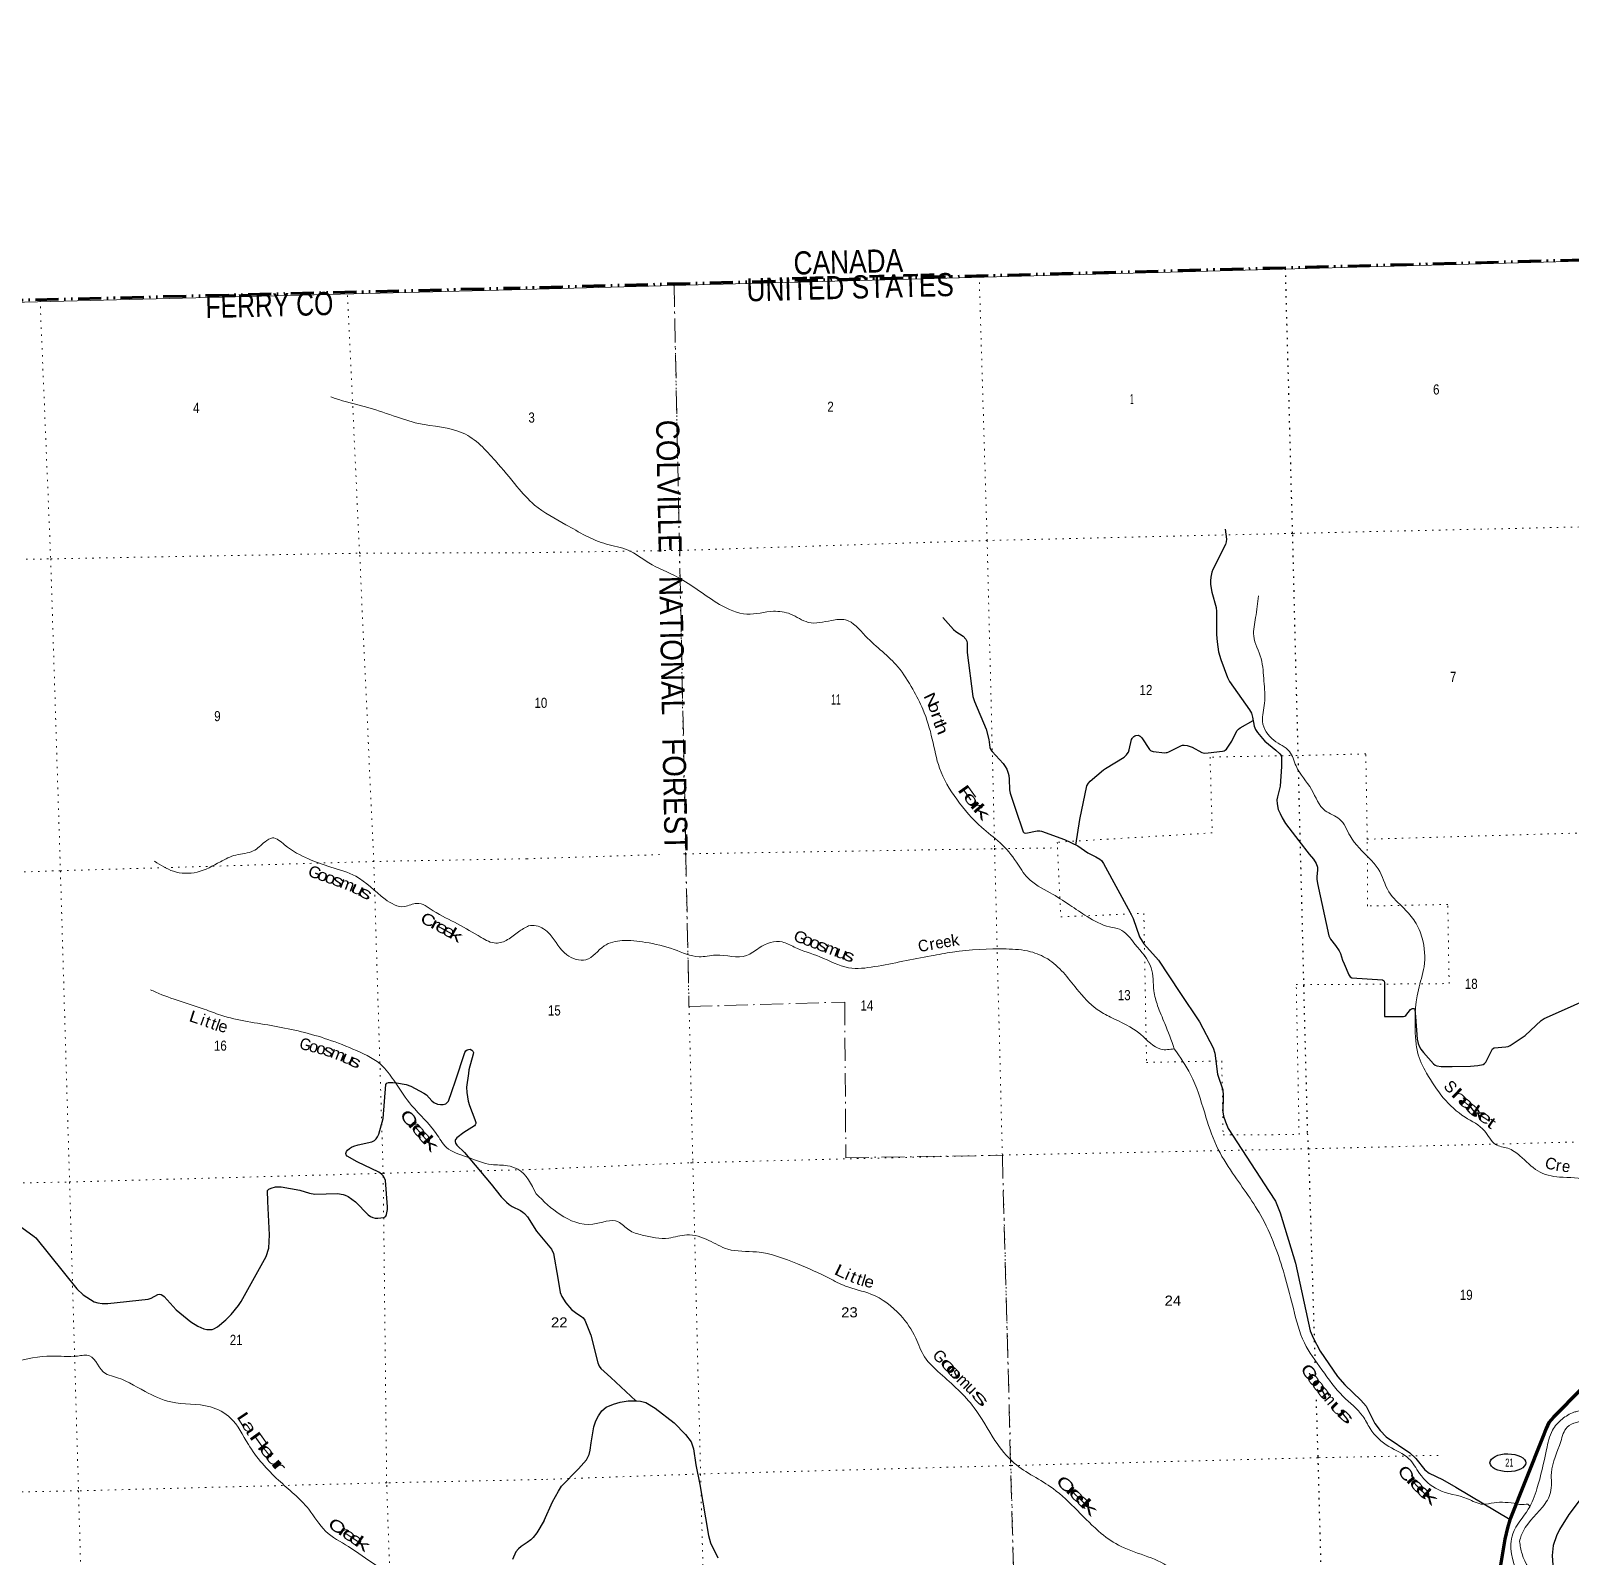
# Model space of a CAD drawing. Header units: feet. Extents: x 485078 to 733631, y 372822 to 564222.
# Drawn here: x 567698 to 594323, y 537221 to 563612 of the extents above; entities that cross this region are included whole.
import ezdxf
from ezdxf.enums import TextEntityAlignment as Align

# ---------------------------------------------------------------- set-up
doc = ezdxf.new("R2010")
doc.units = ezdxf.units.FT
doc.header["$LTSCALE"] = 80
for name, pattern in [('DASH_DOUBLE_DOT', [9.2, 5, -1.2, 0.3, -1.2, 0.3, -1.2]), ('DOT_DASHED', [7.7, 5, -1.2, 0.3, -1.2]), ('DOTTED', [1.5, 0.3, -1.2])]:
    doc.linetypes.add(name, pattern=pattern)
for name, color, linetype, lineweight in [('10', 7, 'DASH_DOUBLE_DOT', 60), ('17', 7, 'Continuous', 25), ('23', 7, 'Continuous', 70), ('29', 7, 'Continuous', 25), ('34', 7, 'Continuous', 25), ('39', 7, 'Continuous', 13), ('4', 7, 'Continuous', 13), ('41', 7, 'Continuous', 13), ('44', 7, 'DOT_DASHED', 13), ('6', 7, 'DOTTED', 25), ('7', 7, 'DOTTED', 13)]:
    doc.layers.add(name, color=color, linetype=linetype, lineweight=lineweight)
doc.layers.add('12', color=7, linetype='Continuous')

msp = doc.modelspace()

# ---------------------------------------------------------------- linework, layer by layer
at = {"layer": '10'}
for p in [(606327.52, 559958.31), (545705.8, 558414.36)]:
    msp.add_line(p, (576017.77, 559160.43), dxfattribs=at)
at = {"layer": '17'}
msp.add_ellipse((593244.79, 538837.56), major_axis=(309.24, -1), ratio=0.500121, dxfattribs=at)
at = {"layer": '23'}
msp.add_lwpolyline([(594513.18, 540109.67), (594035.86, 539624.22), (593954.82, 539531.81), (593905.93, 539432.2), (593841.91, 539268.39), (593280.3, 537851.22), (593237.81, 537712.32), (593192.91, 537516.67), (592834.4, 535368.37)], dxfattribs=at)
at = {"layer": '29'}
for points in [[(588358.17, 554991.48), (588376.05, 554817.95), (588370.72, 554769.86), (588358.57, 554722.23), (588142.22, 554291.19), (588127.27, 554246.32), (588107.09, 554158.13), (588101.64, 554094.6), (588103.78, 554032.63), (588125.3, 553901.54), (588199.88, 553635.16), (588206.81, 553563.8), (588207.17, 553167), (588214.83, 553041.09), (588238.32, 552868), (588277.46, 552735.79), (588395.28, 552422.46), (588431.23, 552353.6), (588776.47, 551863.65), (588808.87, 551805.85), (588829.86, 551739.71), (588858.43, 551582.57), (588880.05, 551522.8), (588914.22, 551469.38), (588998.88, 551366), (589040.21, 551324.07), (589234.02, 551164.34), (589302.88, 551099.69), (589322.1, 551074.05), (589331.21, 551035.58), (589332.01, 550881.74), (589304.29, 550540.81), (589259.1, 550361.38), (589251.63, 550304.76), (589254.83, 550239.58), (589274.06, 550141.29), (589306.09, 550068.63), (589340.25, 549995.97), (589399.54, 549895.73), (589627.02, 549599.47)], [(583470.53, 553461.87), (583654.44, 553251.57), (583698.85, 553219.52), (583823.15, 553136.18), (583869.11, 553084.8), (583885.08, 553050.7), (583892.55, 553017.58), (583890.48, 552856.65), (583992.91, 552092.29), (584020.55, 552006.09), (584221.82, 551530.12), (584269.91, 551353.37), (584287.62, 551211.87), (584303.96, 551172.15), (584326.06, 551143.49), (584515.91, 550935.4), (584549.22, 550885.99), (584576.99, 550834.7), (584602.61, 550768.46), (584611.54, 550727.64), (584621.83, 550665.89), (584623.97, 550479.97), (584635.27, 550424.65), (584731.11, 550146.03), (584858.88, 549753.42), (584879.17, 549733.11), (584910.3, 549728.13), (585105.36, 549770.28), (585150.36, 549771.59), (585179.21, 549766.24), (585575.81, 549618.01), (585808.01, 549509.39), (585865.78, 549472.41), (585977.82, 549388.83), (586118.84, 549321.76), (586187.77, 549279.56), (586218.14, 549254.44), (586251.24, 549206.36), (586712.8, 548359.56), (586765.89, 548251.16), (586872.67, 547939.17), (586948.54, 547817.79), (587202.53, 547531.65), (587570.32, 546975.52), (587910.4, 546463.12), (588145.44, 546015.94), (588176.42, 545924.26), (588220.26, 545561.12), (588316.28, 545289.38), (588323.08, 545189.58), (588316.28, 544909.01), (588328.24, 544833.41), (588359, 544733.78), (588409.78, 544623.21), (589114.31, 543532.31), (589223.88, 543364.02), (589308.15, 543163.43), (589574.51, 542292.56), (589826.1, 541120.24), (589878.41, 541001.67), (589997.05, 540770.29), (590296.48, 540327.56), (590424.39, 540187.55), (590704.04, 539922.41), (590795.62, 539816.72), (590859.16, 539690.07), (590941.64, 539514.32), (591034.8, 539393.6), (591141.58, 539286.76), (591548.78, 539007.69), (591655, 538913.62), (591807.86, 538714.06), (591881.81, 538655.03), (592113.88, 538550.46), (592342.93, 538413.4), (593282.07, 537855.69)], [(585774.21, 549525.2), (585842.26, 549963.89), (585965.48, 550550.56), (585990.68, 550597.51), (586022.71, 550629.56), (586251.21, 550826.16), (586288.02, 550851.52), (586607.87, 551045.1), (586649.49, 551083.66), (586662.3, 551100.75), (586683.66, 551132.81), (586697.02, 551171.2), (586738, 551348.54), (586743.98, 551367.34), (586752.52, 551381.23), (586773.35, 551402.06), (586794.17, 551414.35), (586811.25, 551420.76), (586853.96, 551422.9), (586873.18, 551416.49), (586885.99, 551407.94), (586912.16, 551378.55), (587048.29, 551175.01), (587064.31, 551160.05), (587076.16, 551153.94), (587091, 551146.16), (587111.29, 551140.82), (587309.89, 551122.66), (587336.59, 551124.8), (587350.31, 551127.53), (587382.5, 551139.75), (587599.26, 551246.6), (587618.48, 551253.01), (587647.99, 551253.65), (587697.5, 551248.74), (587786.75, 551219.24), (587952.16, 551126.4), (587972.45, 551118.92), (587999.14, 551115.71), (588063.2, 551121.06), (588311.99, 551148.84), (588339.75, 551156.31), (588355.34, 551164.99), (588376.06, 551185.16), (588469.89, 551320.18), (588555.44, 551501.43), (588584.68, 551532.06), (588617.37, 551554.85), (588840.4, 551681.75)], [(589627.02, 549599.47), (589807.02, 549365.05), (589882.68, 549282.24), (589927.41, 549206.61), (589951.02, 549141.21), (589953.15, 549089.92), (589940.34, 548978.8), (589942.47, 548931.79), (589950.52, 548859.06), (590147.49, 547955.22), (590175.18, 547897.88), (590263.71, 547787.09), (590327.39, 547693.8), (590351.42, 547646.43), (590387.04, 547535.6), (590411.22, 547466.93), (590494.5, 547276.74), (590517.99, 547246.83), (590546.61, 547226.46), (591075.37, 547191.27), (591092.45, 547180.58), (591103.18, 547167.81), (591109.53, 547144.25), (591110.18, 546560.65), (591439.47, 546557.67), (591463.5, 546563.54), (591482.23, 546575.57), (591563.33, 546679.47), (591577.75, 546690.69), (591593.83, 546696.25), (591618.1, 546696.96), (591627.94, 546691.76), (591633.81, 546679.47), (591644.94, 546551.98), (591675.39, 546164.15), (591692, 546089.14), (591709.09, 546046.4), (591741.12, 545992.98), (591787.97, 545932.59), (591958.94, 545738.69), (591986.7, 545717.32), (592017.87, 545704.46), (592093.48, 545693.81), (592283.35, 545696.02), (592599.14, 545697.15), (592727.73, 545710.91), (592817.42, 545730.14), (592842.62, 545744.75), (592862.27, 545768.6), (592981.86, 545997.25), (593008.15, 546016.83), (593210.16, 546030.83), (593249.86, 546041.07), (593281.89, 546056.02), (593544.11, 546226.84), (593820.04, 546489.82), (593872.78, 546525.96), (594226.33, 546678.01), (594675.38, 546883.46)], [(575043.32, 545444.09), (575204.75, 545938.28), (575221.81, 545963.67), (575243.17, 545980.76), (575268.79, 545989.31), (575297.08, 545990.33), (575326.45, 545978.63), (575343.54, 545957.26), (575352.08, 545935.89), (575351.78, 545908.52), (575276.75, 545636.78), (575266.66, 545570.47), (575234.63, 545333.28), (575238.34, 545241.65), (575262.39, 545091.81), (575286.17, 545017.69), (575379.25, 544778.19), (575392.66, 544724.26), (575394.26, 544708.76), (575391.59, 544695.41), (575385.72, 544683.11), (575372.73, 544668.45), (575186.69, 544552.12), (575066.45, 544457.67), (575049.64, 544437.64), (575043.24, 544427.49), (575038.69, 544412.79), (575038.43, 544390.1), (575041.63, 544377.81), (575046.17, 544368.99), (575068.47, 544334.52), (575198.39, 544204.52), (575660.9, 543656.86), (575831.74, 543438.16), (575925.21, 543343.53), (575971.12, 543306.13), (576024.17, 543271.38), (576168.66, 543199.29), (576206.03, 543175.78), (576236.4, 543152.34), (576286.11, 543093.51), (576443.79, 542841.9)], [(567481.5, 542955.16), (567756.57, 542754.55), (567784.13, 542728.08), (568493.98, 541848.81), (568602.78, 541742.18), (568729.97, 541660.31), (568794.97, 541624.65), (568856.9, 541605.41), (568929.51, 541594.73), (569030.49, 541593.08), (569726.06, 541669.52), (569781.57, 541686.22), (569897.66, 541747.78), (569927.87, 541756.07), (569955.63, 541747.52), (569983.39, 541730.43), (570004.6, 541711.59), (570212.33, 541482.94), (570465.46, 541275.2), (570586.68, 541201.53), (570691.32, 541156.66), (570740.43, 541141.7), (570785.61, 541140.29), (570832.26, 541143.84), (570866.43, 541156.66), (570926.5, 541191.17), (571071.44, 541312.65), (571164.32, 541401.69), (571289.26, 541560.54), (571334.71, 541626.44), (571769.92, 542403.52), (571812.46, 542549.94), (571825.38, 542781.42), (571798.08, 543354.9), (571794.32, 543547.05), (571816.73, 543571.39), (571852.91, 543586.97), (571932.05, 543609.85), (572027.48, 543611.5), (572351.67, 543555.8), (572517.18, 543503.01), (572607.86, 543485.94), (573004.08, 543494.46), (573101.24, 543480.77), (573135.42, 543467.74), (573184.54, 543442.1), (573312.07, 543349.5), (573535.6, 543127.86), (573575.34, 543095.92), (573611.64, 543078.82), (573654.35, 543068.14), (573698.39, 543066.64), (573804.87, 543079.03), (573835.87, 543104.46), (573850.82, 543134.38), (573868.47, 543218.47), (573870.04, 543266.87), (573834.61, 543722.71), (573811.31, 543774.39), (573789.95, 543802.17), (573762.19, 543832.09), (573718.28, 543863.63), (573345.18, 544046.03), (573170.46, 544142.99), (573151.43, 544163.31), (573147.16, 544186.82), (573155.7, 544221.01), (573177.39, 544244.65), (573209.09, 544274.43), (573242.19, 544299), (573283.83, 544312.9), (573358.63, 544336.4), (573596.44, 544388.98), (573641.53, 544414.4), (573673.57, 544444.32), (573694.92, 544476.37), (573716.87, 544523.69), (573792.01, 544793.42), (573838.64, 545383.43), (573858.28, 545407), (573886.05, 545417.68), (573960.21, 545416.96), (574022.72, 545413.41), (574192.38, 545382.13), (574270.44, 545355.71), (574497.03, 545234.14), (574541.65, 545201.85), (574635.61, 545099.28), (574669.78, 545071.5), (574733.22, 545041.6), (574785.1, 545033.04), (574832.08, 545035.17), (574879.06, 545050.13), (574901.64, 545067.79), (574919.64, 545090.73), (574982.82, 545258.9), (575043.32, 545444.09)], [(576443.79, 542841.9), (576705.73, 542533.59), (576739.58, 542460.16), (576813.85, 542031.1), (576855.22, 541785.67), (576882.52, 541715.25), (576953.45, 541606.17), (577051.54, 541491.42), (577141.38, 541418.12), (577223.45, 541368.89), (577249.22, 541346.54), (577282.32, 541302.72), (577383.39, 541047.61), (577503.35, 540564.42), (577525.78, 540507.78), (577557.51, 540469.63), (577730.56, 540310.69), (578160.74, 539911.24)], [(576574.65, 537836.09), (576723.35, 538159.53), (576823.2, 538347.36), (576876.69, 538433.28), (577170.84, 538735.43), (577310.1, 538890.13), (577355.54, 538977.7), (577374.16, 539056.81), (577387.52, 539183.12), (577437.44, 539461.94), (577472.4, 539565.4), (577515.11, 539650.88), (577574.9, 539736.36), (577649.48, 539800.16), (577777.78, 539853.89), (577893.7, 539888.28), (578031.9, 539911.58), (578179.25, 539909.45), (578245.45, 539903.03), (578335.15, 539877.39), (578496.24, 539784.41), (578824.12, 539530.79), (579022.78, 539326.06), (579121.02, 539197.85), (579158.19, 539080.98), (579199.42, 538800.77), (579268.79, 538462.67), (579419.99, 537578.05), (579456.62, 537449.81), (579578.12, 537192.19)], [(576574.65, 537836.09), (576447.34, 537627.25), (576386.48, 537544.98), (576345.11, 537507.08), (576285.04, 537456.3), (576177.4, 537387.79), (576130.21, 537348.38), (576085.37, 537294.96), (576027.15, 537164.23)]]:
    msp.add_lwpolyline(points, dxfattribs=at)
at = {"layer": '34'}
msp.add_lwpolyline([(594478.43, 538180.72), (594301.46, 537942.93), (594138.12, 537680.98), (594083.71, 537572.16), (594029.65, 537404.42), (594008.34, 537233.87), (594021.94, 537067.05)], dxfattribs=at)
at = {"layer": '39'}
for points in [[(606338.86, 559513.18), (606007.09, 559100.75), (605668.44, 558426.94), (605562.55, 558111.32), (605585.36, 557032.4), (605545.57, 556612.73), (605337.12, 556400.57), (604913.27, 555968.34), (604847.65, 555898.41), (604910.06, 555919.69), (604936.95, 555887.73), (604719.39, 555703.92), (603994.15, 555017.66), (603768.64, 554592.75), (603706.37, 554563.37), (603693.43, 554492.29), (603622.51, 554377.72), (603506.32, 554072.06), (603425.31, 553955.31), (603300.56, 553908.7), (602724.33, 553970.07), (602307.28, 553967.11), (602060.05, 553865.26), (601814.33, 553659.43), (601836.99, 553404.66), (601892.11, 553146.37), (601827.36, 553016.52), (601662.71, 552828.72), (601325.63, 552646.99), (601114.42, 552564.54), (600697.02, 552343.01), (600413.8, 552208.75), (600314.87, 551930.14), (600343.95, 551770.09), (600520.28, 550977.31), (600547.8, 550676.04), (600470.26, 550010.58), (600472.43, 549604.62), (600484.7, 548947.71), (600591.55, 548277.19), (600667.82, 547618.31), (600819.24, 547412.24), (600890.9, 547251.42), (600873.82, 546836.02), (600759.17, 546674.16), (600523.98, 546573.09), (600019.86, 546447.33), (599258.09, 546226.66), (598986.62, 546158.76), (598808.52, 545996.05), (598791.82, 545675.83), (598872.43, 545349.11), (599037.75, 545159.47), (599163.89, 545009.68), (599271.73, 544981.08), (599415.21, 544882.2), (599481.59, 544559.3), (599474.09, 544059.01), (599409.12, 543835.2), (599382.17, 543638.33), (599469.21, 543291.47), (599488.65, 543105.5), (599434.21, 542975), (599276.74, 542946.08), (598864.6, 543121.53), (598294.81, 543278.19), (597778.89, 543364.86), (597456.27, 543400.04), (597040.27, 543248.83), (596763.95, 543151.83), (596429.45, 542986.94), (596138.59, 542754.14), (595717.98, 542389.28), (595659, 542287.06), (595650.85, 542173.53), (595510.22, 542108.43), (595428.93, 542007.87), (595199.37, 541582.9), (595142.37, 541381.62), (595252.26, 541103.85), (595391.33, 540909.72), (595444.28, 540659.5), (595377.96, 540397.19), (595187.81, 540035.64), (595052.77, 539881.54), (594839.36, 539809.17), (594453.92, 539729.92), (594388.55, 539710.83), (594184.95, 539594.44), (594018.14, 539400.77), (593914.62, 539064.95)], [(606343.71, 559275.54), (606036.77, 558791.42), (605797.97, 558315.67), (605743.72, 557591.87), (605720.22, 556730.88), (605678.88, 556610.3), (605206.98, 555965.08), (604940.43, 555687.32), (604326.67, 555112.24), (603921.3, 554548.69), (603851.56, 554482.75), (603756.51, 554242.23), (603567.7, 553865.26), (603402.87, 553758.56), (602925.05, 553724.31), (602350.07, 553830.26), (602120.38, 553761.67), (602035.51, 553634.73), (602028.75, 553091.93), (601948.55, 552929.22), (601663.2, 552567.51), (601100.84, 552297.02), (600750.21, 552196.07), (600538.54, 552139.93), (600485.12, 551950.73), (600536.53, 551556.71), (600737.32, 550841.16), (600704.52, 550281.73), (600612.78, 549385.19), (600704.68, 548758.97), (600742.96, 548421.43), (600762.62, 547872.99), (600891.83, 547779.95), (600988.26, 547708.64), (601013.61, 547648.31), (601066.29, 547536.14), (601037.2, 547220.9), (600984.31, 546771.02), (600746.34, 546377.02), (600532.31, 546210.76), (600290.67, 546247.27), (600077.87, 546255.92), (599687.71, 546215.06), (599248.39, 546129.66), (599083.28, 546035), (599003.72, 545835.24), (599087.89, 545536.94), (599254.14, 545177.21), (599382.61, 545126.68), (599535.51, 545068.45), (599637.11, 544932.43), (599695.76, 544471.71), (599652.03, 544191.54), (599644.82, 544023.35), (599540.78, 543717.89), (599589.97, 543451.41), (599711.44, 543220.54), (599672.2, 543031.57), (599521.85, 542826.6), (599348.19, 542797.41), (598917.13, 542895.61), (598060.07, 543150.8), (597584.58, 543242.18), (597037.73, 543127.87), (596482.15, 542816.99), (595823.42, 542265.47), (595710.25, 542018.58), (595598.05, 541832.46), (595445.96, 541611.26), (595389.9, 541573.89), (595386.19, 541671.02), (595357.7, 541678.65), (595302.98, 541564.35), (595334.07, 541406.92), (595401.43, 541260.21), (595450.25, 541131.42), (595645.53, 541081.99), (595717.22, 540919.15), (595683.86, 540624.98), (595532.21, 540262.04), (595186.27, 539774.39), (595018.7, 539627.86), (594826.71, 539604.45), (594432.18, 539536.24), (594272.4, 539453.56), (594159.23, 539206.68), (593998.53, 538665.39), (593982.21, 538322.9), (593844.81, 538071.57), (593477.18, 537581.74), (593446.05, 537477.76)], [(576106.78, 555725.56), (575733.62, 556171.59), (575174.91, 556650.55), (574403.36, 556818.89), (573966.56, 556951.1), (573484.58, 557106.22), (572962.44, 557251.97), (572886.82, 557277.97)], [(576106.78, 555725.56), (576411.89, 555407.37), (576954.52, 555066), (577652.97, 554731.25), (578029.43, 554628.1), (578387.72, 554405.19), (578882.08, 554160.22), (579611.27, 553688.28), (580084.05, 553519.9), (580540.92, 553567.93), (580837.43, 553520.17), (581145.73, 553377.43), (581548.17, 553410.39), (581786.97, 553420.4), (582136.13, 553140.64), (582696.3, 552605.16), (582952.13, 552218.56), (583126.23, 551873.14), (583289.16, 551355.41), (583415.32, 550855.3), (583712.29, 550315.48), (584144, 549830.54), (584462.57, 549562.42), (584743.77, 549230.91), (584940.97, 548954.72), (585326.14, 548699.85), (585668.06, 548486.79), (585967.22, 548287.2), (586355.1, 548109.33), (586527.97, 548067.63), (586795.72, 547810.82), (587074.24, 547400.3), (587123.69, 547002.2), (587186.92, 546744.04), (587311.79, 546434.26), (587475.26, 546001.59)], [(588930.79, 553837.86), (588882.67, 553460.43), (588849.73, 553141.96), (588976.05, 552749.18), (589025.36, 552359.18), (589038.06, 551978.69), (589001.03, 551662.19), (589199.08, 551337.41), (589467.76, 551143.4), (589581.46, 550894.18), (589849.85, 550483.49), (590087.07, 550118.85), (590334.62, 549975.11), (590515.91, 549682.46), (590856.95, 549287.14), (591001.74, 549113.35), (591186.88, 548715.47), (591451.17, 548424.18), (591637.33, 548200.45), (591763.88, 547910.95), (591794.71, 547419.39), (591696.37, 547018.85), (591650.06, 546187.86), (591680.61, 545945.37), (591838.9, 545577.41), (592504.25, 544816.87), (592840.52, 544579.42), (593032.97, 544343.65), (593242.7, 544278.25), (593453.53, 544150.11), (593763.93, 543885.91), (594138.41, 543780.71), (594643.67, 543724.24), (594908.26, 543532.18), (595036.1, 543285.22), (595188.18, 543158.13), (595396.41, 542829.47), (595530.75, 542558.31), (595661.09, 542298.25)], [(569836.9, 549245.03), (570165.8, 549070.94), (570574.73, 549055.38), (570977.6, 549236.19), (571244.98, 549351.97), (571546.11, 549422.19), (571751.45, 549582.63), (571876.84, 549647.35), (572086.76, 549528.29), (572500.74, 549283.91), (572887.28, 549142.02), (573318.77, 548985.32), (573824.36, 548589.8), (574161.98, 548460.56), (574374.61, 548515.85), (574657.57, 548388.95), (575079.12, 548161.02), (575488.74, 547926.63), (575742.55, 547827.18), (575944.89, 547888.24), (576132.79, 548023.81), (576308.42, 548127.58)], [(587476.2, 546000.1), (587242.53, 545991.68), (586895.79, 546249.2), (586372.16, 546546.34), (586140.98, 546680.23), (585792.59, 547032.9), (585285.33, 547553.05), (584987.45, 547679.76), (584569.42, 547727.55), (583638.79, 547671.71), (583269.3, 547606.89), (582780.81, 547513.79), (582290.3, 547420.66), (581843.07, 547401.13), (581347.66, 547589.39), (580901.17, 547760.22), (580695.09, 547847.95), (580293.88, 547744.14), (580077.47, 547610.97), (579544.67, 547620.41), (579255.57, 547591.35), (578823.99, 547719.91), (578327.72, 547841.32), (577924.15, 547873.14), (577613.9, 547778.93), (577300.08, 547540.89), (576966.45, 547626.51), (576678.87, 547976.14), (576437.25, 548128.08), (576307.93, 548127.58)], [(576436.33, 543491.91), (576122.12, 543915.98), (575944.32, 543977.28), (575664.67, 543996.89), (575248.26, 544123.66), (574887.1, 544294.72), (574711.93, 544532.4), (574284.4, 545019.53), (573999.06, 545419.92), (573788.43, 545692.96), (573331.03, 545968.4), (572835.74, 546161.6), (571912.64, 546392.06), (570982.71, 546581.78), (570698.49, 546684.32), (570281.7, 546823.25), (569862.4, 546978.3), (569766.02, 547021.89)], [(587475.26, 546001.59), (587756.44, 545554.66), (588000.89, 544890.45), (588205.26, 544318.73), (588484.84, 543847.48), (588998.66, 543066.22), (589236.84, 542529.48), (589536.19, 541503.71), (589724.71, 540911.48), (590028.48, 540446.7), (590392.92, 539986.97), (590735.06, 539644.32), (590862.3, 539431.77), (591185.7, 539119.18), (591533.66, 538908.25), (591717.46, 538653.56), (592037.41, 538372.27), (592546.19, 538214.18), (592813.14, 538119.36), (593005.1, 538144.8), (593197.37, 538152.02), (593400.33, 538127.01), (593493.71, 538114.38), (593609.29, 538106.16), (593622.61, 538076.43)], [(576436.33, 543491.91), (576854.27, 543131.29), (577420.15, 542966.47), (577858.93, 543006.1), (578041.63, 542865.34), (578272, 542778.02), (578730.62, 542724.83), (579043.56, 542780.61), (579425.96, 542685.67), (579752.65, 542533.1), (580251.7, 542484.63), (580958.05, 542277.58), (581505.09, 542031.46), (581791.04, 541892.4), (582228.84, 541755.84), (582739.49, 541389.64), (583003.56, 540995.08), (583157.06, 540669.57), (583425.34, 540382.4), (584012.82, 539790.67), (584373.01, 539225.57), (584707.94, 538832.18), (585377.85, 538391.65), (586211.57, 537615.67), (586553.7, 537390.46), (587441.78, 536981.89), (587611.46, 536774.09), (587734.54, 536567.55), (587956.2, 536399.08), (588317.62, 536228.87), (588857.62, 535921.87), (589482.02, 535419.85), (590052.87, 534736.73), (590366.32, 534413.85), (590605.49, 534286.17), (590837.44, 534340.62), (591177.58, 534346.23), (591418.66, 534342.1), (591495.61, 534225.93), (591522.11, 533983.37), (591621.37, 533865.53), (591756.24, 533672.74)], [(576650.03, 533366.91), (576637.49, 533445.54), (576536.55, 533636.91), (576450.66, 533930.08), (576488.25, 534219), (576385.78, 534590.67), (576394.19, 534842.21), (576400.22, 535170.67), (576283.54, 535282.52), (576018.59, 535480.91), (575520, 535846.25), (574714.55, 536195.9), (574382.33, 536477.29), (573976.29, 536857.69), (573664.51, 537066.78), (573191.54, 537388.34), (572797.08, 537655.62), (572504.35, 538033.49), (571981.24, 538537.89), (571460.7, 539155.84), (571153.48, 539610.26), (570803.75, 539803.96), (570119.67, 539889.93), (569673.23, 540072.5), (569127.39, 540330.99), (568988.4, 540379.32), (568714.02, 540686.84), (568503.8, 540684.31), (568060.97, 540684.62), (566680.38, 540473.18), (565803.63, 540316.02), (565629.7, 540055.24), (565291.87, 539929.16), (564815.96, 539952.75)], [(593914.62, 539064.95), (593746.22, 538383.81), (593598.41, 538033.08), (593331.75, 537610.84), (593296.96, 537432.78), (593498.79, 536773.94), (593763.02, 536486.7), (594020.03, 536381.59), (594074.29, 536289.34), (594048.97, 536114.78), (593882.72, 535775.89), (593418.34, 535112.15), (593231.01, 534704.07), (593057.28, 534446.06), (592847.72, 534268.46), (592498.37, 534210.06), (592158.6, 534026.78), (591867.74, 533803.69), (591509.01, 533289.6), (591189.06, 532503.92), (591334.49, 532038.34), (591431.47, 531742.27), (591709.78, 531343.89), (592055.12, 530701.6), (592397.58, 529874.99), (592476.74, 529515.85), (592442.02, 528950.32), (592375.89, 528793.31), (592247.53, 528837.76), (591908.15, 529137.94), (591702.02, 529112.27), (591513.85, 528963.51), (591421.75, 528677.37), (591239.92, 528316.94), (591104.33, 528195.23), (590954.73, 528063.17), (590944.15, 527856.45), (590892.76, 527434.41), (590944.91, 527463.62), (590994.87, 527385.47), (590953.01, 527230.88), (590873.6, 527138.45), (590807.67, 526853.87), (590775.08, 526515.17), (590810.81, 526207.96), (590782.67, 525962.48), (590743.8, 525635.82), (590844.71, 525422.84), (590918.02, 525166.88), (590928.39, 524920), (590800.01, 524616.17), (590460.98, 524197.49), (590177.5, 523961.97), (589964.91, 523958.47), (589900.35, 524060.68), (589911.41, 524123.63), (590067.16, 524134.3), (590208.75, 524144.73), (590274.96, 524180.25), (590239.45, 524242.44), (590004.27, 524256.78), (589764.13, 524323.7), (589659.59, 524341.58), (589543.25, 524254.29), (589368.73, 524006.94), (589215.4, 523735.52), (589255.61, 523752.38), (589360.98, 523865.49), (589351.76, 523697.27), (589273.77, 523523.86), (589176.16, 523080.81), (589118.98, 522642.48), (589188.26, 522269), (589190.21, 522040.21), (589034.29, 521922.22), (588632.66, 521842.7), (588196.6, 521762.61), (587586.02, 521586.5), (586933.96, 521466.41), (586440.67, 521300.33), (586106.01, 521096.37), (585676.01, 520900.96), (585406.39, 520566.44), (585020.94, 519906.03), (584898.63, 519602.29), (584715.14, 519439.3), (584497.93, 519352.69), (584125.22, 519123.8), (583668.86, 518697.12), (583415.77, 518198.01), (583158.85, 517378.4)], [(593446.05, 537477.76), (593490.31, 537261.82), (593765.45, 536812.76), (594051.7, 536540.06), (594218.88, 536325.63), (594252.12, 536195.07), (594162.14, 535895.92), (593875.75, 535478.11), (593604.97, 534977.53), (593226.7, 534369.88), (593065.13, 534225.63), (592818.5, 534085.74), (592539.52, 534056.84), (592226.47, 533813.39), (592032.56, 533696.99), (591576.88, 533056.81), (591431.44, 532630.02), (591431.44, 532416.63), (591586.51, 531910.87), (591949.82, 531515.92), (592044.69, 531300.82), (592252.85, 530860.78), (592473.55, 530281.23), (592631.93, 529791.78), (592701.16, 529304.91), (592650.1, 529212.94), (592650.29, 529085.37), (592666.72, 528956.05), (592580.35, 528740.42), (592347.44, 528566.04), (592147.48, 528651.84), (591928.22, 528915.52), (591803.9, 528960.05), (591626.58, 528908.53), (591531.61, 528546.52), (591445.29, 528269.7), (591202.27, 528036.88), (591129.92, 527654.99), (591135.03, 527361.46), (591069.56, 527050.56), (591022.78, 526596.2), (590970.81, 526091.13), (590869.77, 525729.02), (590891.42, 525648.38), (590950, 525657.44), (591005.65, 525601.66), (591089.98, 525643.55), (591158.08, 525454.33), (591120.58, 525281.59), (591026.64, 524739.28), (590721.23, 524283.39), (590280.09, 523963.29), (589939.31, 523800.1), (589804.12, 524004.42), (589721.48, 524098.23), (589638.36, 524102.93), (589571.21, 524004.63), (589494.61, 523634.82), (589422.85, 523103.1), (589329.77, 522982.09), (589298.27, 522813.5), (589356.76, 522245.45), (589315.12, 521961.27), (589094.77, 521821.97), (588675.58, 521703.69), (588234.75, 521548.6), (587703.1, 521375.81), (587097.92, 521238.26), (586247.26, 521009.6), (585942.08, 520856.74), (585532.89, 520396.41), (585178.24, 519827.62), (584945.57, 519465.37), (584614.48, 519172.37), (584095.3, 518864.12), (583787.19, 518531), (583588.39, 518084.25), (583281.59, 517325.91), (583249.71, 516946.72), (583346.59, 516616.22), (583430.89, 516427.27), (583457.58, 516290.01), (583393.86, 516110.76), (583221.01, 515802.15), (583049.72, 515519.88), (582720.13, 515528.19), (582565, 515574.26), (581385.94, 515814.42), (580329.2, 516139.22), (580234.32, 516121.45), (580102.46, 516018.03)]]:
    msp.add_spline(points, degree=3, dxfattribs=at)
at = {"layer": '4'}
msp.add_lwpolyline([(727552.54, 563611.91), (733631.22, 379550.22), (703073.68, 378562.1), (672514.8, 377616.02), (641954.65, 376711.97), (611393.28, 375849.96), (580830.76, 375029.99), (550267.15, 374252.07), (519702.48, 373516.18), (489136.84, 372822.34), (485083.98, 556942.67), (515396.36, 557630.76), (545707.77, 558360.55), (576018.15, 559132.03), (606327.43, 559945.21), (636635.58, 560800.08), (666942.51, 561696.64), (697248.19, 562634.88)], close=True, dxfattribs=at)
msp.add_lwpolyline([(727552.54, 563611.91), (733631.22, 379550.22), (703073.68, 378562.1), (672514.8, 377616.02), (641954.65, 376711.97), (611393.28, 375849.96), (580830.76, 375029.99), (550267.15, 374252.07), (519702.48, 373516.18), (489136.84, 372822.34), (485083.98, 556942.67), (515396.36, 557630.76), (545707.77, 558360.55), (576018.15, 559132.03), (606327.43, 559945.21), (636635.58, 560800.08), (666942.51, 561696.64), (697248.19, 562634.88)], close=True, dxfattribs=at)
at = {"layer": '44'}
msp.add_lwpolyline([(578823.39, 559234.28), (579081.85, 546730.74), (581775.12, 546807.59), (581794.27, 544115.4), (584502.02, 544157.45), (584785.33, 533543.97), (576691.82, 533353.74)], dxfattribs=at)
at = {"layer": '6'}
for points in [[(589913.56, 540564.83), (589800.01, 544268.99), (589780.86, 544550.66), (589522.15, 554916.98), (589398.35, 559512.66)], [(590364.56, 524104.09), (590280.38, 528247.51), (590103.72, 533645.74), (589963.2, 538945.42), (589930.89, 539999.59)]]:
    msp.add_lwpolyline(points, dxfattribs=at)
at = {"layer": '7'}
msp.add_line((576275.5, 549287.46), (578571.74, 549358.99), dxfattribs=at)
for points in [[(578823.39, 559234.28), (579021.33, 549373), (579148.03, 544047.17), (579281.63, 538643.91), (579416.07, 533399.48), (579563.94, 527980.73), (579658.42, 522605.6), (579822.71, 517286.32), (579843.08, 516517.57)], [(584100.82, 559375.23), (584238.54, 554793.55), (584367.58, 549468.53), (584502.02, 544157.45), (584650.15, 538800.84), (584785.33, 533543.97), (584940.28, 528114.98), (585064.55, 522706.03), (585100.82, 521145.86)], [(567858.74, 558959.61), (568041.6, 554475.65), (568210.19, 549080.59), (568368.38, 543695.34), (568523.22, 538352.54), (568670.39, 533062.19), (568782.75, 527720.08), (568883.95, 522752.23)], [(574328.14, 517473.18), (574277.6, 522514.19), (574197.25, 527850.16), (574029.93, 533266.63), (573853.07, 538491.16), (573793.1, 543838.96), (573630.38, 549240.27), (573384.81, 554574.15), (573172.45, 559090.4)], [(603461.45, 555260.47), (600084.66, 555202.22), (594716.9, 555032.77), (589522.15, 554916.98), (584238.54, 554793.55), (578918.93, 554621.65), (576137.14, 554580.41)], [(556671.21, 554184.91), (562698.33, 554379.16), (568041.6, 554475.65), (573384.81, 554574.15), (576137.14, 554580.41)], [(590812.61, 549625.17), (594849.15, 549743.07), (598820.67, 549830.78)], [(576275.5, 549287.46), (573630.38, 549240.27), (568208.17, 549080.53), (562883.62, 548901.55), (556840.4, 548815.56)], [(578986.35, 549371.91), (579021.33, 549373), (584369.55, 549459.29), (585453.91, 549474.94)], [(576415.99, 543913.09), (579107.9, 544028.27), (584499.29, 544160.84), (589800.01, 544268.99), (595004.58, 544401.15), (599480.95, 544510.74)], [(556924.07, 543413.85), (563005.15, 543590.13), (568368.38, 543695.34), (573794.93, 543845.09), (576415.99, 543913.09)], [(592037.83, 538965.49), (589961.54, 538925.15), (584641.74, 538788.93), (579281.63, 538643.91), (576556.22, 538548.64)], [(576556.22, 538548.64), (573853.07, 538491.16), (568523.22, 538352.54), (563192.26, 538250.36), (557032.1, 538087.76)]]:
    msp.add_lwpolyline(points, dxfattribs=at)
msp.add_lwpolyline([(589601.02, 551074.17), (588094.26, 551046.41), (588131.96, 549735.26), (585452.13, 549574.1), (585453.91, 549474.94), (585511.75, 548281.54), (586949.13, 548342.53), (586995.42, 545764.27), (588295.88, 545788.5), (588318.85, 544509.49), (589633.79, 544515.75), (589585.19, 547110.17), (589710.66, 547108.27), (592229.17, 547126.99), (592204.57, 548497.08), (590819.2, 548469.36), (590812.61, 549625.17), (590788.15, 551100.52)], close=True, dxfattribs=at)

# ---------------------------------------------------------------- texts
at = {"layer": '10', "width": 0.85}
for s, p in [('CANADA', (580895.07, 559392.03)), ('UNITED STATES', (580080.95, 558929.41))]:
    msp.add_text(s, height=400, rotation=1.508, dxfattribs=at).set_placement(p)
at = {"layer": '12', "width": 0.8}
msp.add_text('FERRY CO', height=400, rotation=1.483, dxfattribs=at).set_placement((570724.4, 558639.28))
at = {"layer": '17', "width": 0.6}
msp.add_text('21', height=140, dxfattribs=at).set_placement((593270.83, 538769.25), align=Align.CENTER)
at = {"layer": '41'}
for s, rotation, width, p in [('N', 296.234, 1.3, (583186.25, 551991.01)), ('o', 289.456, 1.15, (583236.77, 551873.38)), ('r', 290.372, 1.35, (583284.13, 551735.32)), ('t', 290.372, 1.1, (583315.3, 551618.28)), ('h', 292.237, 1.35, (583359.96, 551503.85)), ('F', 305.495, 1.95, (583806.5, 550355.6)), ('o', 308.08, 1.75, (583891.05, 550256.25)), ('r', 310.13, 2.05, (583988.48, 550135.49)), ('k', 311.13, 2.1, (584071.03, 550035.45)), ('G', 339.387, 1.05, (572577.47, 548959.01)), ('o', 340.299, 1.2, (572716.97, 548908.04)), ('o', 340.062, 1.2, (572846.98, 548863.36)), ('s', 340.062, 1.4, (572978.74, 548815.56)), ('m', 339.02, 1.1, (573139.98, 548754.76)), ('u', 334.892, 1.5, (573312.31, 548679.13)), ('s', 332.661, 1.65, (573447.31, 548610.09)), ('C', 333.839, 1.25, (574525.67, 548141.78)), ('r', 331.781, 1.6, (574654.09, 548073.04)), ('e', 331.781, 1.45, (574765.78, 548012.89)), ('e', 331.419, 1.45, (574887.25, 547946.68)), ('k', 330.261, 1.65, (575002.86, 547882.12)), ('G', 336.498, 1.1, (580974.19, 547837.51)), ('o', 339.057, 1.2, (581104.78, 547789.36)), ('k', 8.199, 1.05, (583698.61, 547781.37)), ('o', 339.068, 1.2, (581228.28, 547742.12)), ('s', 339.068, 1.45, (581359.21, 547692.05)), ('m', 339.07, 1.1, (581521.73, 547629.88)), ('u', 339.316, 1.35, (581685.71, 547567.43)), ('C', 10.79, 0.95, (583154.19, 547686.74)), ('r', 10.293, 1.05, (583302.76, 547714.6)), ('e', 10.293, 0.95, (583429.62, 547738.51)), ('e', 9.608, 0.95, (583564.85, 547760.61)), ('s', 339.316, 1.45, (581816.71, 547519.16)), ('L', 341.621, 1.2, (570503.18, 546453.67)), ('t', 340.697, 1.05, (570728.84, 546376.72)), ('t', 340.626, 1.05, (570829.09, 546341.27)), ('e', 345.166, 1.05, (570999.45, 546291.45)), ('G', 345.311, 0.95, (572424.98, 545979.8)), ('o', 345.311, 1.05, (572568.93, 545942.08)), ('o', 345.311, 1.05, (572696.88, 545908.54)), ('s', 342.45, 1.35, (572823.23, 545871.88)), ('m', 339.173, 1.1, (572977.82, 545816.1)), ('u', 336.579, 1.45, (573145.44, 545745.94)), ('s', 335.957, 1.55, (573269.09, 545689.43)), ('h', 316.534, 2.05, (592356.79, 545094.01)), ('a', 319.785, 1.95, (592469.45, 544991.07)), ('s', 316.785, 2.25, (592583.15, 544887.02)), ('k', 326.891, 1.8, (592689.45, 544809.8)), ('C', 309.18, 1.55, (574159.45, 544734.51)), ('r', 311.793, 2.1, (574266.03, 544617.02)), ('e', 326.891, 1.6, (592800.48, 544730.97)), ('t', 325.786, 1.55, (592909.37, 544636.36)), ('e', 312.056, 1.9, (574351.01, 544519.32)), ('e', 312.056, 1.9, (574444.32, 544410.16)), ('k', 310.233, 2.05, (574536.34, 544302.1)), ('e', 350.133, 0.95, (594237.59, 543869.27)), ('L', 334.105, 1.4, (581669.54, 542062.64)), ('i', 336.026, 1.1, (581788.67, 542004.84)), ('t', 337.026, 1.2, (581887.77, 541963.57)), ('t', 339.563, 1.1, (581995.44, 541923.79)), ('e', 344.777, 1.1, (582176.16, 541873.96)), ('o', 314.074, 2, (583508, 540450.49)), ('o', 315.17, 2.05, (583602.52, 540347.27)), ('G', 307.11, 1.4, (589732.21, 540341.06)), ('o', 307.11, 1.7, (589822, 540222.4)), ('o', 307.559, 1.75, (589905.15, 540114.93)), ('s', 313.677, 2.3, (584053.07, 539893.31)), ('s', 307.559, 2, (589990.59, 540003.82)), ('L', 303.466, 1.65, (571314.24, 539535.98)), ('u', 313.066, 2.1, (590247.65, 539703.05)), ('s', 316.748, 2.25, (590370.67, 539585.35)), ('a', 301.255, 1.6, (571393.38, 539404.97)), ('F', 305.357, 1.95, (571553.66, 539163.91)), ('l', 309.089, 1.55, (571637.86, 539062.69)), ('e', 309.089, 1.8, (571714.27, 538973.94)), ('u', 310.055, 2, (571822.52, 538840.76)), ('r', 310.055, 2.05, (571925.13, 538720.47)), ('C', 303.035, 1.4, (591398.81, 538598)), ('C', 319.226, 1.6, (585527.88, 538388.46)), ('r', 316.409, 2.2, (585648.82, 538283.47)), ('e', 316.409, 2, (585733.64, 538203.29)), ('r', 312.299, 2.15, (591530.62, 538461.77)), ('e', 312.299, 1.95, (591618.28, 538374.87)), ('e', 314.07, 2, (591724.58, 538268.38)), ('k', 319.563, 2.1, (591829.37, 538177.73)), ('e', 315.138, 2.05, (585836.82, 538102.86)), ('k', 315.138, 2.3, (585932.81, 538002.47)), ('C', 325.851, 1.45, (572933.6, 537659.69)), ('r', 325.851, 1.8, (573058.7, 537574.83)), ('e', 325.907, 1.6, (573155.31, 537509.33)), ('e', 325.907, 1.6, (573272.69, 537432.05)), ('k', 325.789, 1.85, (573378.76, 537355.55))]:
    msp.add_text(s, height=200, rotation=rotation, dxfattribs=dict(at, width=width)).set_placement(p, align=Align.CENTER)
for s, rotation, p in [('i', 340.197, (570639.77, 546407.42)), ('l', 340.626, (570899.43, 546313.34)), ('S', 313.534, (592181.25, 545275.7)), ('C', 345.696, (593964.19, 543917.19)), ('r', 351.133, (594107.44, 543885.02)), ('l', 342.563, (582072.24, 541895.96)), ('G', 312.032, (583347.88, 540610.5)), ('s', 315.17, (583635.83, 540314.16)), ('m', 315.17, (583772.73, 540178.07)), ('u', 315.158, (583897.01, 540059.25)), ('m', 309.253, (590074.31, 539902.75))]:
    msp.add_text(s, height=200, rotation=rotation, dxfattribs=at).set_placement(p, align=Align.CENTER)
at = {"layer": '44', "width": 0.9}
msp.add_text('COLVILLE   NATIONAL   FOREST', height=400, rotation=271.148, dxfattribs=at).set_placement((578511.41, 556878.87))
at = {"layer": '7'}
for s, width, p in [('1', 0.4, (586709.99, 557154.6)), ('6', 0.85, (591951.1, 557319.02)), ('3', 0.85, (576304.53, 556833.14)), ('2', 0.85, (581474.41, 557020.63)), ('7', 0.85, (592243.19, 552347.13)), ('12', 0.85, (586874.6, 552119.77)), ('10', 0.85, (576409.79, 551897.42)), ('11', 0.65, (581539.13, 551955.73)), ('18', 0.85, (592500.75, 547036.51)), ('13', 0.85, (586499.21, 546840.64)), ('15', 0.85, (576642.46, 546575.32)), ('14', 0.85, (582048.01, 546661.61)), ('19', 0.85, (592413.85, 541654.86)), ('24', 1.1, (587307.71, 541554.84)), ('22', 1.1, (576694.89, 541178.52)), ('23', 1.1, (581713.59, 541352.83))]:
    msp.add_text(s, height=175, dxfattribs=dict(at, width=width)).set_placement(p)
at = {"layer": '7', "width": 0.85}
for s, p in [('4', (570560.58, 557001.71)), ('9', (570925.45, 551667.52)), ('16', (570976.35, 545966.65)), ('21', (571249.91, 540875.98))]:
    msp.add_text(s, height=175, dxfattribs=at).set_placement(p, align=Align.CENTER)

doc.saveas('drawing.dxf')
